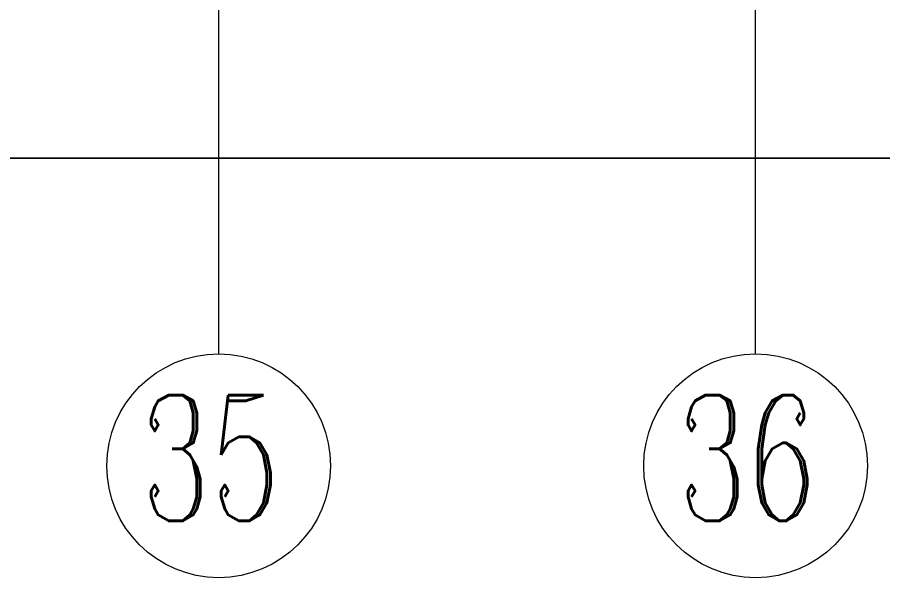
# Model space of a CAD drawing. Header units: millimetres. Extents: x -150677 to 326800, y -31706 to 192400.
# Drawn here: x 241199 to 256673, y -31706 to -21692 of the extents above; entities that cross this region are included whole.
import ezdxf

# ---------------------------------------------------------------- set-up
doc = ezdxf.new("R2010")
doc.units = ezdxf.units.MM
doc.layers.get('0').update_dxf_attribs({"color": 8})
doc.layers.get('Defpoints').update_dxf_attribs({"color": 8})
for name, color, linetype, lineweight in [('X-HLP3-AR-F3-LAY-03-001$0$A-ANNO-DIMS', 8, 'Continuous', 9), ('X-HLP3-AR-F3-LAY-03-001$0$S-GRID', 8, 'Continuous', 9), ('X-HLP3-AR-F3-LAY-03-001$0$S-GRID-IDEN', 8, 'Continuous', 9)]:
    doc.layers.add(name, color=color, linetype=linetype, lineweight=lineweight)
doc.styles.add('X-HLP3-AR-F3-LAY-03-001$0$RomanC_1', font='romanc__.ttf', dxfattribs={"width": 0.65, "height": 2250})
doc.styles.add('X-HLP3-AR-F3-LAY-03-001$0$RomanD_3', font='romand__.ttf', dxfattribs={"width": 0.65, "height": 1400})
doc.styles.add('X-HLP3-AR-F3-LAY-03-001$0$RomanD_5', font='romand__.ttf', dxfattribs={"width": 0.65, "height": 500})
doc.dimstyles.new('X-HLP3-AR-F3-LAY-03-001$0$第一_二道尺寸线', dxfattribs={"dimscale": 304.8, "dimtxt": 1405.004626, "dimasz": 1.64042, "dimexe": 4.10105, "dimexo": 0.0625, "dimgap": 0, "dimtad": 1, "dimdec": 0, "dimzin": 0, "dimdsep": 46, "dimtxsty": 'X-HLP3-AR-F3-LAY-03-001$0$RomanD_3', "dimblk1": 'X-HLP3-AR-F3-LAY-03-001$0$_Oblique', "dimblk2": 'X-HLP3-AR-F3-LAY-03-001$0$_Oblique', "dimsah": 1, "dimcen": 0.09, "dimazin": 0, "dimtfac": 1, "dimtdec": 4, "dimtix": 1, "dimtmove": 0, "dimatfit": 3, "dimfxl": 8.2021, "dimfxlon": 1, "dimtvp": 1, "dimtolj": 1, "dimtzin": 0, "dimlwd": 18, "dimlwe": 18, "dimarcsym": 2})

# ---------------------------------------------------------------- blocks, each defined once
blk = doc.blocks.new('X-HLP3-AR-F3-LAY-03-001$0$轴网 - 宽度系数 0_65-670068-LAY-3F-1_500-A')
at = {"layer": 'X-HLP3-AR-F3-LAY-03-001$0$S-GRID-IDEN'}
blk.add_circle((0, 0), 4, dxfattribs=at)
blk = doc.blocks.new('X-HLP3-AR-F3-LAY-03-001$0$_Oblique')
at = {"color": 0, "linetype": 'ByBlock', "lineweight": -2}
blk.add_line((-0.5, -0.5), (0.5, 0.5), dxfattribs=at)
blk = doc.blocks.new('*D944')
at = {"layer": 'Defpoints', "color": 0, "transparency": 16777216}
for p in [(136800, -17706.224274), (144000, -17706.224274), (144000, -20206.224274), (-300, -21706.224274), (293100, -21706.224274), (293100, -24206.224274)]:
    blk.add_point(p, dxfattribs=at)
at = {"layer": 'X-HLP3-AR-F3-LAY-03-001$0$A-ANNO-DIMS', "color": 0, "lineweight": 18, "transparency": 16777216}
for p, q in [((136800, -17725.274274), (136800, -21456.224274)), ((144000, -17725.274274), (144000, -21456.224274)), ((136800, -20206.224274), (144000, -20206.224274)), ((-300, -21725.274274), (-300, -25456.224274)), ((293100, -21725.274274), (293100, -25456.224274)), ((-300, -24206.224274), (293100, -24206.224274))]:
    blk.add_line(p, q, dxfattribs=at)
at = {"layer": 'X-HLP3-AR-F3-LAY-03-001$0$A-ANNO-DIMS', "color": 0, "lineweight": 18, "transparency": 16777216, "xscale": 500.0000000000001, "yscale": 500.0000000000001, "zscale": 500.0000000000001, "rotation": 180}
for p in [(136800, -20206.224274), (-300, -24206.224274)]:
    blk.add_blockref('X-HLP3-AR-F3-LAY-03-001$0$_Oblique', p, dxfattribs=at)
at = {"layer": 'X-HLP3-AR-F3-LAY-03-001$0$A-ANNO-DIMS', "color": 0, "lineweight": 18, "transparency": 16777216, "xscale": 500.0000000000001, "yscale": 500.0000000000001, "zscale": 500.0000000000001}
for p in [(144000, -20206.224274), (293100, -24206.224274)]:
    blk.add_blockref('X-HLP3-AR-F3-LAY-03-001$0$_Oblique', p, dxfattribs=at)
at = {"layer": 'X-HLP3-AR-F3-LAY-03-001$0$A-ANNO-DIMS', "color": 0, "lineweight": 18, "transparency": 16777216, "char_height": 1400, "attachment_point": 5, "style": 'X-HLP3-AR-F3-LAY-03-001$0$RomanD_3'}
for s, insert, width in [('\\A1;7200', (140400, -19506.224274), 3890.7820424), ('\\A1;293400', (146400, -23506.224274), 5836.1730636)]:
    blk.add_mtext(s, dxfattribs=dict(at, insert=insert, width=width))
blk = doc.blocks.new('*D917')
at = {"layer": 'Defpoints', "color": 0, "transparency": 16777216}
for p in [(263424, -650), (262924, -4000), (263424, -4000), (-300, -21706), (293100, -21706), (293100, -24206)]:
    blk.add_point(p, dxfattribs=at)
at = {"layer": 'X-HLP3-AR-F3-LAY-03-001$0$A-ANNO-DIMS', "color": 0, "lineweight": 18, "transparency": 16777216}
for p, q in [((263405, -650), (262424, -650)), ((262924, -650), (262924, -4000)), ((263405, -4000), (262424, -4000)), ((-300, -21725), (-300, -25456)), ((293100, -21725), (293100, -25456)), ((-300, -24206), (293100, -24206))]:
    blk.add_line(p, q, dxfattribs=at)
for p, xscale, yscale, zscale, rotation in [((262924, -650), 250, 250, 250, 90), ((262924, -4000), 250, 250, 250, 270), ((-300, -24206), 500.0000000000001, 500.0000000000001, 500.0000000000001, 180)]:
    blk.add_blockref('X-HLP3-AR-F3-LAY-03-001$0$_Oblique', p, dxfattribs=dict(at, xscale=xscale, yscale=yscale, zscale=zscale, rotation=rotation))
at = {"layer": 'X-HLP3-AR-F3-LAY-03-001$0$A-ANNO-DIMS', "color": 0, "lineweight": 18, "transparency": 16777216, "xscale": 500.0000000000001, "yscale": 500.0000000000001, "zscale": 500.0000000000001}
blk.add_blockref('X-HLP3-AR-F3-LAY-03-001$0$_Oblique', (293100, -24206), dxfattribs=at)
at = {"layer": 'X-HLP3-AR-F3-LAY-03-001$0$A-ANNO-DIMS', "color": 0, "lineweight": 18, "transparency": 16777216, "insert": (262674, -2325), "char_height": 500, "width": 1389.57, "attachment_point": 5, "rotation": 90, "style": 'X-HLP3-AR-F3-LAY-03-001$0$RomanD_5'}
blk.add_mtext('\\A1;3350', dxfattribs=at)
at = {"layer": 'X-HLP3-AR-F3-LAY-03-001$0$A-ANNO-DIMS', "color": 0, "lineweight": 18, "transparency": 16777216, "insert": (146400, -23506), "char_height": 1400, "width": 5836.17, "attachment_point": 5, "style": 'X-HLP3-AR-F3-LAY-03-001$0$RomanD_3'}
blk.add_mtext('\\A1;293400', dxfattribs=at)

msp = doc.modelspace()

# ---------------------------------------------------------------- linework, layer by layer
at = {"layer": 'X-HLP3-AR-F3-LAY-03-001$0$S-GRID'}
for p, q in [((244800, -27706.2), (244800, -17706.2)), ((254400, -27706.2), (254400, -17706.2))]:
    msp.add_line(p, q, dxfattribs=at)

# ---------------------------------------------------------------- block references
at = {"layer": 'X-HLP3-AR-F3-LAY-03-001$0$S-GRID-IDEN', "xscale": 499.9999999999995, "yscale": 499.9999999999995, "zscale": 499.9999999999995}
for p in [(244800, -29706.2), (254400, -29706.2)]:
    msp.add_blockref('X-HLP3-AR-F3-LAY-03-001$0$轴网 - 宽度系数 0_65-670068-LAY-3F-1_500-A', p, dxfattribs=at)

# ---------------------------------------------------------------- texts
at = {"layer": 'X-HLP3-AR-F3-LAY-03-001$0$S-GRID-IDEN', "char_height": 2250, "width": 3335.02, "attachment_point": 1, "style": 'X-HLP3-AR-F3-LAY-03-001$0$RomanC_1'}
for s, insert in [('35', (243405.5, -28441.6)), ('36', (253005.5, -28441.6))]:
    msp.add_mtext(s, dxfattribs=dict(at, insert=insert))

# ---------------------------------------------------------------- dimensions: what is measured, and where the dimension line sits
at = {"layer": 'X-HLP3-AR-F3-LAY-03-001$0$A-ANNO-DIMS', "lineweight": 18}
for base, p1, p2, override, picture, middle in [((293100, -24206.2), (-300, -21706.2), (293100, -21706.2), {"dimpost": '<>', "dimfxl": 293400}, '*D917', (146400, -23506.2)), ((144000, -20206.2), (136800, -17706.2), (144000, -17706.2), {"dimpost": '<>', "dimfxl": 7200}, '*D944', (140400, -19506.2))]:
    dim = msp.add_linear_dim(base=base, p1=p1, p2=p2, dimstyle='X-HLP3-AR-F3-LAY-03-001$0$第一_二道尺寸线', override=override, dxfattribs=at)
    dim.commit()
    dim.dimension.update_dxf_attribs({"geometry": picture, "text_midpoint": middle})

doc.saveas('drawing.dxf')
